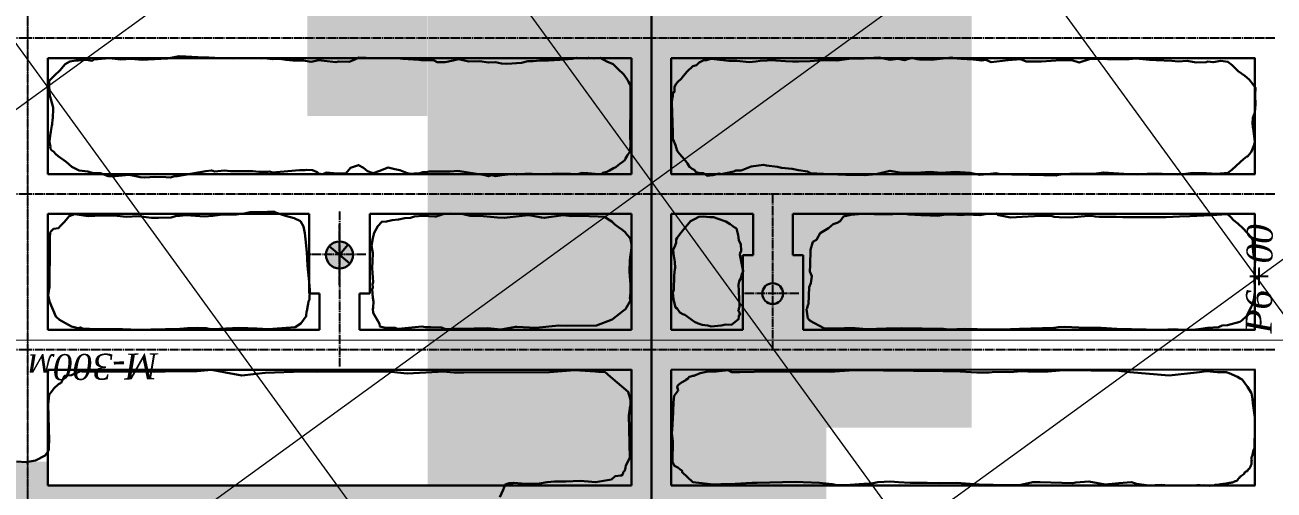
# Model space of a CAD drawing. Header units: millimetres. Extents: x -277 to 3473, y -747 to 1141.
# Drawn here: x 287.7 to 431.9, y 282.7 to 336.4 of the extents above; entities that cross this region are included whole.
import ezdxf

# ---------------------------------------------------------------- set-up
doc = ezdxf.new("R2010")
doc.units = ezdxf.units.MM
doc.linetypes.add('DASHDOT', pattern=[2.4, 2, -0.2, 0, -0.2])
doc.layers.add('Выработки_проект', color=4, linetype='Continuous', lineweight=30, plot=False)
doc.layers.add('Оси_проект', color=4, linetype='DASHDOT', lineweight=25, plot=False)
for name, color, linetype, lineweight in [('Выработки_факт', 7, 'Continuous', 30), ('Сетка_геол', 1, 'Continuous', 25), ('Сетка_коорд', 250, 'Continuous', 25)]:
    doc.layers.add(name, color=color, linetype=linetype, lineweight=lineweight)
for name, color, linetype in [('ПРГР_2024 проходка квартал', 7, 'Continuous'), ('ПРГР_2025 отбойка квартал', 3, 'Continuous'), ('ПРГР_2025 проходка квартал', 5, 'Continuous'), ('СЕТКА', 1, 'Continuous')]:
    doc.layers.add(name, color=color, linetype=linetype)
doc.styles.add('Сетка_геол', font='timesi.ttf', dxfattribs={"height": 3})

msp = doc.modelspace()

# ---------------------------------------------------------------- hatches: boundary and pattern name
at = {"layer": 'ПРГР_2024 проходка квартал'}
h = msp.add_hatch(color=2, dxfattribs=at)
h.dxf.hatch_style = 1
h.paths.add_polyline_path([(573.71, 560.23), (573.71, 396.5), (578.31, 396.5), (578.31, 560.23)])
h.paths.add_polyline_path([(213.52, 97.81), (213.52, 103.73), (218.12, 103.73), (218.12, 95.22)])
h.paths.add_polyline_path([(213.7, 288.6), (213.7, 296.6), (218.3, 296.6), (218.3, 288.6)])
h.paths.add_polyline_path([(159.71, 439.36), (159.71, 445.6), (164.31, 445.6), (164.31, 439.36)])
h.paths.add_polyline_path([(146.31, 462.89), (146.31, 412.6), (141.71, 412.6), (141.71, 462.89)])
h.paths.add_polyline_path([(195.7, 473.26), (195.7, 490.99), (200.31, 490.99), (200.31, 473.4)])
h.paths.add_polyline_path([(205.52, 314.6), (205.52, 319.2), (213.7, 319.2), (213.7, 314.6)])
h.paths.add_polyline_path([(218.31, 314.57), (218.31, 319.17), (226.31, 319.17), (226.31, 314.57)])
h.paths.add_polyline_path([(591.71, 434.85), (591.71, 440.6), (596.31, 440.6), (596.31, 434.85)])
h.paths.add_polyline_path([(290.26, 254.61), (290.31, 254.46), (290.31, 285.93), (285.71, 285.93), (285.71, 254.29), (285.79, 254.4), (286.02, 254.72), (286.53, 254.95), (287.25, 255.13), (288.12, 255.25), (288.97, 255.3), (289.71, 255.1), (290.02, 255.04)])
h.paths.add_polyline_path([(290.31, 253.73), (290.29, 253.67), (290.31, 253.63)])
h.paths.add_polyline_path([(218.08, 331.91), (218.3, 329.24), (218.3, 334.56), (218.24, 334.22), (218.16, 333.57), (217.97, 333.2), (218.26, 332.58), (218.22, 332.24)])
h.paths.add_polyline_path([(218.3, 328.96), (218.22, 328.86), (217.86, 328.56), (217.5, 328.48), (216.48, 328.19), (215.98, 328.13), (215.1, 328.09), (214.56, 328.31), (213.89, 328.45), (213.71, 328.48), (213.71, 301.2), (218.31, 301.19)])
h = msp.add_hatch(color=2, dxfattribs=at)
h.dxf.hatch_style = 1
h.paths.add_polyline_path([(133.71, 427.6), (133.71, 432.2), (141.71, 432.2), (141.71, 427.6)])
h.paths.add_polyline_path([(133.71, 450.6), (133.71, 455.2), (141.71, 455.2), (141.71, 450.6)])
h.paths.add_polyline_path([(146.31, 422.6), (146.31, 427.2), (152.47, 427.2), (152.47, 422.6)])
h.paths.add_polyline_path([(205.52, 296.6), (205.52, 301.2), (248.19, 301.16), (248.19, 296.57)])
h.paths.add_polyline_path([(297.3, 242.57), (297.3, 247.17), (298.31, 247.17), (298.31, 242.57)])
h.paths.add_polyline_path([(285.71, 260.57), (285.71, 265.17), (277.71, 265.17), (277.71, 260.57)])
h.paths.add_polyline_path([(290.31, 260.57), (290.31, 265.17), (298.31, 265.17), (298.31, 260.57)])
h.paths.add_polyline_path([(285.71, 278.57), (285.71, 283.17), (277.71, 283.17), (277.71, 278.57)])
h.paths.add_polyline_path([(290.31, 278.57), (290.31, 283.17), (346.89, 283.17), (346.89, 278.57)])
h.paths.add_polyline_path([(560.31, 404.56), (560.31, 409.16), (573.71, 409.16), (573.71, 404.56)])
h.paths.add_polyline_path([(578.31, 404.6), (578.31, 409.2), (586.27, 409.2), (586.27, 404.6)])
h.paths.add_polyline_path([(565.71, 422.56), (565.71, 427.17), (573.71, 427.17), (573.71, 422.57)])
h.paths.add_polyline_path([(539.79, 440.57), (539.79, 445.17), (573.71, 445.17), (573.71, 440.57)])
h.paths.add_polyline_path([(578.31, 440.6), (578.31, 445.2), (604.34, 445.2), (604.34, 440.6)])
h.paths.add_polyline_path([(578.31, 422.57), (578.31, 427.17), (586.27, 427.17), (586.27, 422.57)])
h.paths.add_polyline_path([(532.41, 458.56), (532.41, 463.17), (573.71, 463.17), (573.71, 458.56)])
h.paths.add_polyline_path([(578.31, 458.6), (578.31, 463.2), (586.27, 463.2), (586.27, 458.6)])
h.paths.add_polyline_path([(539.87, 476.56), (539.87, 481.16), (573.71, 481.16), (573.71, 476.56)])
h.paths.add_polyline_path([(578.31, 481.6), (578.31, 486.2), (586.27, 486.2), (586.27, 481.6)])
h.paths.add_polyline_path([(538.2, 499.56), (538.2, 504.17), (573.71, 504.17), (573.71, 499.56)])
h.paths.add_polyline_path([(578.31, 504.6), (578.31, 509.2), (586.27, 509.2), (586.27, 504.6)])
h.paths.add_polyline_path([(578.31, 527.6), (578.31, 532.2), (586.27, 532.2), (586.27, 527.6)])
h.paths.add_polyline_path([(565.71, 545.62), (565.71, 550.23), (573.71, 550.23), (573.71, 545.62)])
h.paths.add_polyline_path([(493.71, 332.57), (493.71, 337.17), (501.71, 337.17), (501.71, 332.57)])
h.paths.add_polyline_path([(506.31, 332.56), (506.31, 337.16), (510.01, 337.16), (510.01, 332.56)])
h.paths.add_polyline_path([(510.01, 332.54), (510.01, 337.14), (514.12, 337.14), (514.12, 332.54)])
h.paths.add_polyline_path([(537.08, 522.68), (536.69, 522.57), (539.16, 522.57), (538.49, 522.63)])
h.paths.add_polyline_path([(543.15, 527.17), (543.45, 526.79), (543.68, 525.87), (543.72, 524.69), (543.12, 523.39), (542.49, 523.03), (542.33, 522.92), (541.48, 522.63), (541.2, 522.57), (573.71, 522.57), (573.71, 527.17)])
h.paths.add_polyline_path([(213.55, 332.6), (213.56, 333.33), (213.57, 334.46), (213.5, 335.85), (213.54, 337.2), (205.52, 337.2), (205.52, 332.6)])
h.paths.add_polyline_path([(218.51, 337.17), (218.56, 336.56), (218.38, 335.68), (218.33, 334.71), (218.31, 334.57), (218.31, 332.57), (226.31, 332.57), (226.31, 337.17)])
h.paths.add_polyline_path([(162.95, 445.61), (162.76, 445.6), (162.95, 445.6)])
h.paths.add_polyline_path([(159.79, 445.6), (159.07, 445.63), (157.81, 445.69), (156.61, 445.62), (155.76, 445.66), (155.47, 445.72), (155.22, 445.74), (154.98, 445.8), (154.53, 446.12), (154.17, 447.04), (154.02, 448), (154.26, 449.13), (154.52, 449.72), (154.69, 450.2), (146.31, 450.2), (146.31, 445.6)])
h.paths.add_polyline_path([(493.7, 314.57), (493.7, 319.17), (501.7, 319.17), (501.7, 314.57)])
h.paths.add_polyline_path([(510, 314.54), (510, 319.14), (514.12, 319.14), (514.12, 314.54)])
h.paths.add_polyline_path([(506.59, 314.56), (506.59, 319.16), (510.01, 319.16), (510.01, 314.56)])
at = {"layer": 'ПРГР_2025 отбойка квартал'}
h = msp.add_hatch(color=1, dxfattribs=at)
h.dxf.hatch_style = 1
h.paths.add_polyline_path([(349.62, 287.37), (349.62, 343.37), (367.37, 343.37), (367.37, 287.37)])
h.paths.add_polyline_path([(367.37, 289.86), (367.37, 343.87), (380.18, 343.87), (380.18, 289.86)])
h.paths.add_polyline_path([(382.98, 343.87), (382.98, 433.87), (399.78, 433.87), (399.78, 343.87)])
h.paths.add_polyline_path([(320.21, 379.84), (320.21, 433.9), (303.4, 433.9), (303.4, 379.84)])
h = msp.add_hatch(color=152, dxfattribs=at)
h.dxf.hatch_style = 1
h.paths.add_polyline_path([(349.62, 271.87), (349.62, 343.87), (334.17, 343.87), (334.17, 271.87)])
h.paths.add_polyline_path([(334.22, 325.87), (334.22, 379.84), (320.28, 379.84), (320.28, 325.87)])
h.paths.add_polyline_path([(349.62, 234.17), (349.62, 287.37), (367.37, 287.37), (367.37, 234.17)])
h.paths.add_polyline_path([(399.78, 343.87), (399.78, 433.86), (409.19, 433.86), (409.19, 343.87)])
h = msp.add_hatch(color=46, dxfattribs=at)
h.dxf.hatch_style = 1
h.paths.add_polyline_path([(419.39, 343.87), (419.39, 415.88), (435.45, 415.88), (435.45, 343.87)])
h.paths.add_polyline_path([(380.18, 289.87), (380.18, 343.87), (396.97, 343.87), (396.97, 289.87)])
h.paths.add_polyline_path([(367.37, 235.92), (367.37, 289.86), (380.19, 289.86), (380.19, 235.92)])
at = {"layer": 'ПРГР_2025 проходка квартал'}
h = msp.add_hatch(color=1, dxfattribs=at)
h.dxf.hatch_style = 1
edge = h.paths.add_edge_path()
edge.add_arc((324, 309.86), 1.55, 90, 450)
edge = h.paths.add_edge_path()
edge.add_arc((260.02, 305.36), 1.2, 90, 450)
edge = h.paths.add_edge_path()
edge.add_arc((479.02, 305.36), 1.2, 90, 450)
edge = h.paths.add_edge_path()
edge.add_arc((522.01, 118.86), 0.579, 90, 450)

# ---------------------------------------------------------------- linework, layer by layer
at = {"layer": 'Выработки_проект'}
for p, q in [((357.7, 332.57), (290.3, 332.57)), ((357.7, 332.57), (290.3, 332.57)), ((429.71, 332.57), (362.3, 332.57)), ((429.71, 332.57), (362.3, 332.57)), ((357.7, 319.17), (290.3, 319.17)), ((357.7, 319.17), (290.3, 319.17)), ((429.71, 319.17), (362.3, 319.17)), ((429.71, 319.17), (362.3, 319.17)), ((320.5, 314.57), (290.3, 314.57)), ((320.5, 314.57), (290.3, 314.57)), ((320.5, 305.36), (320.5, 314.57)), ((320.5, 305.36), (320.5, 314.57)), ((357.7, 314.57), (327.5, 314.57)), ((357.7, 314.57), (327.5, 314.57)), ((327.5, 305.36), (327.5, 314.57)), ((327.5, 305.36), (327.5, 314.57)), ((371.75, 314.57), (362.3, 314.57)), ((371.75, 314.57), (362.3, 314.57)), ((429.71, 314.57), (376.35, 314.57)), ((429.71, 314.57), (376.35, 314.57)), ((370.55, 309.82, 31), (370.55, 301.17, 31)), ((370.55, 309.82, 31), (371.75, 309.82, 31)), ((377.55, 309.82, 31), (376.35, 309.82, 31)), ((377.55, 309.82, 31), (377.55, 301.17, 31)), ((320.5, 305.36), (321.7, 305.36)), ((320.5, 305.36), (321.7, 305.36)), ((321.7, 305.36), (321.7, 301.17)), ((321.7, 305.36), (321.7, 301.17)), ((326.3, 305.36), (326.3, 301.17)), ((327.5, 305.36), (326.3, 305.36)), ((326.3, 305.36), (326.3, 301.17)), ((327.5, 305.36), (326.3, 305.36)), ((321.7, 301.16), (290.3, 301.16)), ((321.7, 301.16), (290.3, 301.16)), ((357.7, 301.16), (326.3, 301.16)), ((357.7, 301.16), (326.3, 301.16)), ((370.55, 301.16), (362.3, 301.16)), ((370.55, 301.16), (362.3, 301.16)), ((429.71, 301.17), (377.55, 301.16)), ((429.71, 301.17), (377.55, 301.16)), ((357.7, 296.56), (290.3, 296.56)), ((357.7, 296.56), (290.3, 296.56)), ((429.71, 296.57), (362.3, 296.56)), ((429.71, 296.57), (362.3, 296.56)), ((357.7, 283.16), (290.3, 283.16)), ((357.7, 283.16), (290.3, 283.16)), ((429.71, 283.17), (362.3, 283.16)), ((429.71, 283.17), (362.3, 283.16))]:
    msp.add_line(p, q, dxfattribs=at)
for points in [[(290.3, 319.16), (290.3, 332.57)], [(357.7, 319.17), (357.7, 332.57)], [(362.3, 319.17), (362.3, 332.57)], [(429.7, 319.17), (429.7, 332.57)], [(290.3, 301.16), (290.3, 314.56)], [(357.7, 301.17), (357.7, 314.57)], [(362.3, 301.16), (362.3, 314.57)], [(429.7, 301.17), (429.7, 314.57)], [(290.3, 283.16), (290.3, 296.56)], [(357.7, 283.17), (357.7, 296.57)], [(362.3, 283.16), (362.3, 296.56)], [(429.7, 283.17), (429.7, 296.57)]]:
    msp.add_lwpolyline(points, dxfattribs=at)
at = {"layer": 'Выработки_проект', "elevation": 31}
for points in [[(371.75, 309.82), (371.75, 314.57)], [(376.35, 309.82), (376.35, 314.57)]]:
    msp.add_lwpolyline(points, dxfattribs=at)
at = {"layer": 'Выработки_проект'}
msp.add_circle((374.01, 305.36), 1.2, dxfattribs=at)
msp.add_circle((374.01, 305.36), 1.2, dxfattribs=at)
at = {"layer": 'Выработки_факт', "color": 4}
for p, q in [((322.8, 310.83), (324.91, 309.06)), ((322.8, 310.83), (325.19, 308.83)), ((324.99, 311.02), (323.99, 309.83))]:
    msp.add_line(p, q, dxfattribs=at)
at = {"layer": 'Выработки_факт', "linetype": 'Continuous'}
for points in [[(354.28, 319.21), (353.92, 319.18), (352.67, 319.29), (352.02, 319.32), (351.48, 319.15), (350.65, 319.22), (349.21, 319.25), (347.78, 319.15), (346.22, 319.19), (345.42, 319.21), (344.44, 319.11), (344.15, 319.2), (342.74, 319.03), (342.05, 318.94), (341.54, 319.04), (341.2, 318.92), (340.77, 319.05), (337.66, 319.54), (336.76, 319.48), (336.06, 319.49), (334.85, 319.47), (334.33, 319.48), (334.02, 319.4), (333.6, 319.38), (333.17, 319.26), (332.67, 319.23), (332.44, 319.22), (331.98, 319.25), (331.72, 319.31), (330.96, 319.64), (330.38, 319.75), (329.6, 319.93), (328.52, 319.53), (327.87, 319.29), (327.24, 319.51), (326.78, 319.91), (326.2, 320.21), (325.28, 319.89), (324.71, 319.25), (323.28, 319.29), (322.48, 319.35), (322.08, 319.17), (321.57, 319.23), (321.4, 319.38), (320.89, 319.61), (320.18, 319.68), (319.98, 319.63), (319.38, 319.64), (316.26, 319.37), (315.9, 319.47), (315.7, 319.43), (314.66, 319.44), (313.99, 319.5), (312.61, 319.52), (311.39, 319.53), (310.71, 319.58), (309.57, 319.47), (309.38, 319.54), (309.2, 319.6), (308.55, 319.52), (305.26, 318.93), (305.02, 318.94), (304.45, 318.76), (303.92, 318.82), (302.66, 318.85), (301.53, 318.78), (300.98, 318.81), (300.46, 318.95), (299.7, 319.1), (298.1, 318.95), (298.1, 318.95), (297.27, 318.93), (296.39, 319.28), (295.44, 319.3), (294.92, 319.46), (293.94, 319.58), (293.08, 320.03), (292.42, 320.59), (291.51, 321.23), (291.18, 321.53), (291.02, 321.76), (290.75, 321.92), (290.58, 322.17), (290.61, 322.35), (290.55, 322.68), (290.51, 322.95), (290.61, 323.92), (290.64, 324.05), (290.65, 324.08), (290.77, 324.8), (290.81, 324.91), (290.85, 325.52), (290.87, 325.56), (290.91, 326.81), (290.92, 326.86), (290.55, 328.25), (290.45, 329.32), (290.46, 329.97), (290.9, 330.38), (291.12, 330.61), (291.7, 331.16), (292.33, 331.87), (292.87, 332.19), (293.56, 332.3), (293.86, 332.32), (294.76, 332.38), (295.45, 332.28), (295.67, 332.43), (297.4, 332.57), (298.75, 332.42), (299.95, 332.51), (301.22, 332.4), (302.61, 332.44), (304.14, 332.55), (305.48, 332.81), (306.25, 332.78), (308.31, 332.64), (308.92, 332.65), (310.31, 332.59), (311.75, 332.53), (312.42, 332.57), (314.22, 332.57), (314.28, 332.57), (315.04, 332.54), (315.35, 332.57), (315.62, 332.54), (316.22, 332.46), (316.41, 332.51), (317.07, 332.48), (317.8, 332.4), (318.61, 332.29), (319.82, 332.3), (320.71, 332.16), (321.62, 332.36), (322.22, 332.27), (323.55, 332.12), (323.92, 332.18), (325.09, 332.15), (325.68, 332.4), (326.22, 332.64), (327.06, 332.6), (328.41, 332.56), (329.67, 332.59), (330.98, 332.55), (331.31, 332.48), (333.15, 332.37), (333.4, 332.36), (334.84, 332.35), (335.26, 332.1), (336.19, 332.11), (337.11, 332.3), (337.72, 332.44), (338.24, 332.35), (338.93, 332.2), (340.17, 332.21), (341.18, 332.07), (342.01, 332.12), (342.68, 331.95), (343.33, 331.9), (344.99, 332.05), (345.75, 332.21), (346.36, 332.24), (347.14, 332.29), (348.13, 332.32), (349.43, 332.4), (350.87, 332.49), (351.37, 332.6), (352.55, 332.55), (352.76, 332.62), (353.37, 332.53), (353.56, 332.59), (354.1, 332.6), (354.86, 332.18), (355.6, 331.88), (356.13, 331.33), (356.81, 330.68), (357.23, 330.07), (357.38, 329.83), (357.6, 329.47), (357.61, 328.61), (357.59, 327.38), (357.59, 327.07), (357.54, 323.86), (357.59, 322.44), (357.53, 321.74), (357.26, 321.35), (357.03, 320.98), (356.94, 320.77), (356.75, 320.63), (356.38, 320.37), (356.17, 320.19), (355.91, 319.99), (355.62, 319.86), (355.17, 319.59), (354.86, 319.43), (354.39, 319.3)], [(390.71, 332.47), (390.99, 332.41), (392.34, 332.39), (394.71, 332.64), (394.87, 332.56), (395.79, 332.51), (397.17, 332.42), (398.15, 332.3), (398.62, 332.38), (399.23, 332.1), (401.21, 332.36), (402.63, 332.44), (403.3, 332.19), (405.04, 332.18), (407.28, 332.34), (408.57, 332.34), (409.4, 332.07), (410.59, 332.47), (411.42, 332.49), (412.69, 332.47), (412.69, 332.47), (412.83, 332.46), (413.49, 332.46), (414.14, 332.46), (414.81, 332.43), (415.91, 332.54), (416.77, 332.47), (417.53, 332.39), (418.3, 332.34), (420.11, 332.26), (420.83, 332.2), (421.89, 332.26), (422.9, 332.07), (424.06, 332.11), (424.25, 332.2), (424.86, 332.11), (425.76, 332.25), (426.58, 332.16), (427.07, 331.75), (427.78, 331.08), (428.54, 330.53), (429.03, 330.09), (429.46, 329.55), (429.77, 329.15), (429.73, 328.3), (429.77, 327.21), (429.67, 326.28), (429.45, 325.69), (429.41, 325.06), (429.46, 324.61), (429.51, 324.49), (429.7, 322.92), (429.61, 322.56), (429.37, 321.96), (429.28, 321.71), (428.84, 321.19), (428.75, 321.2), (428.37, 320.89), (427.98, 320.55), (427.02, 319.66), (426.55, 319.33), (425.27, 319.22), (424.12, 319.29), (422.57, 319.3), (421.37, 319.16), (420.76, 319.11), (420.13, 319.16), (419.79, 319.17), (419.71, 319.18), (419.71, 319.18), (418.3, 319.25), (417.27, 319.22), (416.64, 319.17), (416.19, 319.13), (415.14, 319.15), (412.21, 319.37), (411.1, 319.22), (409.08, 319.25), (407.56, 319.15), (406.82, 319.04), (406.76, 319.02), (403.91, 319.09), (403.68, 319.1), (403.43, 319.11), (403.13, 319.12), (402.69, 319.13), (402.35, 319.13), (401.64, 319.14), (400.91, 319.17), (400.13, 319.21), (399.77, 319.28), (398.82, 319.17), (397.92, 319.07), (396.76, 319.33), (395.13, 319.42), (393.48, 319.32), (392.18, 319.42), (390.59, 319.3), (388.9, 319.33), (387.53, 319.56), (385.95, 319.16), (384.67, 319.03), (383.84, 319.07), (382.46, 319.1), (380.6, 319.17), (378.38, 319.28), (378.05, 319.47), (377.01, 319.64), (376.27, 319.78), (375.04, 319.91), (374.55, 320.03), (373.31, 320.18), (372.97, 320.24), (371.53, 320.06), (370.36, 319.6), (369.75, 319.58), (369.52, 319.49), (368.4, 319.24), (368.09, 319.17), (367.85, 319.24), (367.11, 319.04), (366.43, 318.98), (366.04, 319.27), (365.59, 319.27), (365.12, 319.41), (365.01, 319.61), (364.71, 319.77), (364.42, 320.01), (364.18, 320.41), (363.99, 320.65), (363.57, 321.16), (363.26, 321.52), (362.97, 321.87), (362.78, 322.52), (362.6, 322.97), (362.47, 323.24), (362.49, 323.98), (362.38, 327.44), (362.42, 327.88), (362.49, 328.21), (362.48, 328.58), (362.67, 328.68), (362.68, 329.27), (362.88, 329.62), (363.06, 329.82), (363.44, 330.17), (363.71, 330.52), (364.15, 331.05), (364.81, 331.66), (365.21, 331.78), (365.54, 332.06), (366.05, 332.34), (366.38, 332.33), (366.91, 332.51), (367.94, 332.38), (368.95, 332.27), (369.86, 332.25), (371.3, 332.12), (372.05, 332.18), (372.55, 332.26), (374.2, 332.33), (374.37, 332.29), (375.48, 332.23), (376.31, 332.19), (377.05, 332.2), (378.34, 332.24), (379.69, 332.36), (380.03, 332.35), (381.27, 332.35), (381.45, 332.3), (383.09, 332.55), (384.15, 332.48), (385.12, 332.58), (386.27, 332.67), (387.59, 332.4), (388.5, 332.49), (389.24, 332.35), (390.07, 332.61)], [(298.33, 314.36), (299.37, 314.22), (300.77, 314.3), (302.3, 314.12), (303.09, 314.12), (304.55, 314.16), (305.16, 314.33), (305.56, 314.35), (306.27, 314.42), (308.42, 314.27), (309.36, 314.36), (310.21, 314.47), (312.06, 314.49), (313, 314.6), (313.66, 314.76), (315.67, 314.8), (316.42, 314.86), (316.52, 314.79), (316.95, 314.63), (317.76, 314.33), (318.75, 314.06), (319.47, 313.73), (319.84, 313.12), (320, 312.35), (320.07, 311.66), (320.21, 310.13), (320.27, 309.42), (320.29, 308.58), (320.47, 306.71), (320.55, 305.81), (320.52, 304.69), (320.43, 304.45), (320.39, 304.18), (320.32, 303.99), (320.2, 303.32), (320.19, 303.29), (320.16, 302.74), (319.51, 301.91), (318.87, 301.47), (315.75, 301.24), (314.45, 301.31), (312.38, 301.42), (309.36, 301.25), (309.09, 301.25), (308.58, 301.38), (307.56, 301.39), (306.44, 301.35), (305.56, 301.29), (302.2, 301.19), (300.88, 301.16), (298.95, 301.23), (297.74, 301.26), (296.8, 301.25), (296.29, 301.23), (296.29, 301.23), (296.29, 301.23), (296.29, 301.23), (296.29, 301.23), (295.98, 301.25), (294.33, 301.33), (294.09, 301.44), (293.84, 301.36), (293.81, 301.38), (293.05, 301.57), (291.66, 302.31), (291.22, 302.71), (290.52, 304.45), (290.36, 305.13), (290.45, 305.95), (290.49, 306.03), (290.54, 311.04), (290.56, 311.8), (290.57, 312.41), (290.71, 312.59), (290.97, 312.83), (291.54, 312.93), (291.73, 313.14), (292.23, 313.65), (292.79, 314.32), (293.4, 314.54), (294.96, 314.31), (296.49, 314.4)], [(417.05, 314.19), (418.73, 314.2), (419.44, 314.21), (420.97, 314.27), (422.17, 314.3), (423.79, 314.4), (424.74, 314.44), (425.89, 314.5), (426.53, 314.54), (426.92, 314.21), (427.22, 313.83), (427.71, 313.48), (428.32, 312.87), (428.79, 312.39), (429.27, 311.88), (429.47, 311.49), (429.44, 310.6), (429.52, 309.87), (429.72, 309.17), (429.64, 308.2), (429.65, 307.48), (429.68, 305.43), (429.64, 305.3), (429.57, 304.67), (429.52, 304.56), (429.49, 304.42), (429.44, 304.33), (429.38, 304.07), (429.34, 303.97), (429.33, 303.93), (429.3, 303.88), (429.28, 303.82), (428.79, 302.87), (428.79, 302.87), (428.77, 302.8), (428.77, 302.79), (428.18, 302.25), (427.97, 302.08), (426.53, 301.72), (425.93, 301.66), (425.49, 301.49), (424.21, 301.39), (423.2, 301.24), (422.83, 301.2), (421.26, 301.17), (420.41, 301.23), (418.84, 301.16), (413.74, 301.27), (411.93, 301.39), (409.36, 301.45), (407.7, 301.5), (406.97, 301.47), (406.46, 301.42), (402.5, 301.28), (401.47, 301.26), (399.11, 301.22), (396.15, 301.28), (394.36, 301.19), (393.74, 301.28), (388.84, 301.36), (387.1, 301.34), (384.88, 301.25), (383.55, 301.35), (382.31, 301.36), (380.59, 301.34), (379.91, 301.35), (378.33, 302.22), (378.2, 302.33), (378.27, 302.33), (378.08, 302.49), (377.93, 303.54), (377.99, 303.68), (378.08, 304.04), (378.13, 304.13), (378.22, 306.12), (378.4, 306.58), (378.54, 307.39), (378.31, 307.92), (378.34, 308.65), (378.38, 310.4), (378.65, 311.34), (379.08, 311.57), (379.49, 312.34), (380.47, 312.92), (381, 313.4), (381.46, 313.52), (381.8, 313.73), (382.19, 314.27), (383.03, 314.47), (384.37, 314.59), (385.72, 314.54), (386.97, 314.53), (387.9, 314.54), (389.32, 314.58), (389.75, 314.52), (391.11, 314.41), (392.2, 314.37), (393.01, 314.35), (393.3, 314.4), (393.77, 314.45), (394.74, 314.49), (395.82, 314.44), (396.45, 314.49), (397.95, 314.44), (398.53, 314.53), (399.86, 314.62), (400.03, 314.44), (400.33, 314.39), (401.47, 314.17), (403.53, 314.29), (404.97, 314.34), (406.27, 314.32), (406.52, 314.25), (407.1, 314.18), (408.42, 314.14), (410.45, 314.35), (410.77, 314.36), (411.28, 314.26), (411.73, 314.25), (413.46, 314.25), (413.69, 314.23), (414.46, 314.19), (415.21, 314.18)], [(362.54, 309.96), (362.53, 310.47), (362.66, 310.74), (362.86, 311.24), (362.87, 311.62), (363, 311.82), (363.28, 312.22), (363.6, 312.6), (363.89, 313.01), (364.18, 313.32), (364.51, 313.73), (364.98, 313.97), (365.5, 314.25), (365.98, 314.27), (366.77, 314.21), (367.19, 314.21), (367.7, 314.02), (368.62, 313.68), (369.09, 313.37), (369.57, 313.02), (369.85, 312.87), (370.03, 312.13), (370.06, 311.86), (370.12, 311.48), (370.35, 311.06), (370.36, 310.32), (370.27, 310.02), (370.21, 309.87), (370.61, 307.97), (370.51, 307.74), (370.5, 307.72), (370.41, 307.45), (370.35, 307.11), (370.15, 306.81), (370.1, 306.53), (370.07, 306.45), (370.17, 303.89), (370.17, 303.88), (370.14, 303.7), (370.11, 303.63), (370.1, 303.52), (370.04, 303.38), (370.1, 303.31), (370.25, 302.93), (370.14, 302.86), (370.12, 302.76), (370.1, 302.73), (370.07, 302.39), (369.26, 301.76), (368.62, 301.77), (368.07, 301.66), (366.89, 301.54), (366.51, 301.67), (366.47, 301.68), (365.85, 301.76), (365.4, 301.92), (364.97, 302.11), (363.88, 302.92), (363.64, 302.99), (363.29, 303.16), (362.97, 303.64), (362.78, 303.77), (362.55, 304.7), (362.49, 305.5), (362.58, 305.79), (362.63, 307.47), (362.71, 308.18), (362.74, 308.29), (362.72, 309.02), (362.72, 309.04)]]:
    msp.add_lwpolyline(points, close=True, dxfattribs=at)
for points in [[(412.34, 332.48), (412.51, 332.47)], [(353.85, 314.29), (354.59, 314.23), (355.24, 313.79), (355.24, 313.79), (355.42, 313.71), (355.78, 313.34), (356.2, 313.04), (356.6, 312.75), (356.95, 312.51), (357.21, 312.17), (357.54, 311.76), (357.62, 311.44), (357.7, 311.09), (357.7, 310.69), (357.63, 310.08), (357.56, 309.58), (357.52, 309.17), (357.47, 307.92), (357.58, 306.42), (357.61, 305.88), (357.61, 305.31), (357.57, 305.2), (357.56, 305), (357.52, 304.9), (357.58, 304.55), (357.02, 303.54), (356.73, 303.35), (356.37, 303.06), (355.48, 302.35), (353.66, 301.68), (350.15, 301.65), (349.3, 301.69), (346.67, 301.39), (344.47, 301.51), (344.32, 301.52), (342.62, 301.22), (341.08, 301.35), (338, 301.28), (336.95, 301.27), (336.22, 301.26), (335.78, 301.45), (334.52, 301.46), (333.91, 301.49), (333.49, 301.54), (331.17, 301.32), (330.74, 301.29), (330.65, 301.3), (330.4, 301.39), (329.13, 301.44), (328.65, 301.57), (328.61, 301.86), (327.86, 303.12), (327.84, 303.59), (327.84, 303.59), (327.87, 303.71), (327.89, 303.77), (327.91, 304.43), (327.85, 304.85), (327.76, 305.87), (327.85, 306.06), (327.81, 306.46), (327.89, 306.67), (327.78, 308.29), (327.82, 309.09), (327.84, 310.02), (327.7, 310.87), (327.83, 311.75), (327.99, 312.37), (328.4, 313.14), (328.87, 313.66), (329.42, 313.7), (330.07, 313.86), (330.81, 313.94), (331.54, 314.06), (332.19, 314.11), (332.64, 314.29), (333.61, 314.36), (335.01, 314.27), (335.16, 314.29), (335.49, 314.37), (336.09, 314.57), (336.85, 314.61), (338.13, 314.57), (338.27, 314.54), (339.06, 314.33), (340.61, 314.32), (342.22, 314.17), (343.02, 314.11), (345.77, 314.42), (346.33, 314.34), (347.33, 314.14), (347.64, 314.1), (349.81, 314.43), (350.77, 314.32), (351.8, 314.33), (353.85, 314.29)]]:
    msp.add_lwpolyline(points, dxfattribs=at)
at = {"layer": 'Выработки_факт', "linetype": 'ByBlock'}
msp.add_lwpolyline([(342.51, 281.84), (342.89, 282.67), (343.13, 283.3), (343.58, 283.46), (343.99, 283.46), (344.11, 283.48), (345.46, 283.38), (347.08, 283.42), (347.98, 283.55), (348.8, 283.63), (350.11, 283.63), (351.8, 283.73), (352.72, 283.65), (353.56, 283.55), (355.39, 283.88), (355.81, 284.24), (356.52, 284.32), (356.69, 284.45), (356.7, 284.54), (356.75, 284.6), (356.75, 284.71), (356.94, 284.9), (357, 285.23), (357.01, 285.25), (357.06, 285.5), (357.5, 286.37), (357.4, 291.36), (357.42, 291.41), (357.43, 291.47), (357.43, 291.47), (357.43, 291.52), (357.44, 291.53), (357.51, 292.06), (357.52, 292.16), (357.57, 292.29), (357.6, 292.42), (357.61, 292.44), (357.61, 293.06), (357.34, 293.99), (355.29, 295.72), (354.62, 296.3), (353.9, 296.31), (353.5, 296.34), (351.16, 296.51), (348.24, 296.29), (338.36, 296.23), (337.21, 296.24), (335.96, 296.34), (335.39, 296.31), (331.79, 296.14), (329.94, 296.32), (324.05, 296.35), (323.07, 296.35), (322.34, 296.35), (321.4, 296.33), (319.75, 296.37), (315.42, 296.21), (312.72, 295.9), (310.81, 296.23), (309.21, 296.53), (307.56, 296.4), (306.36, 296.39), (305.06, 296.39), (302.66, 296.31), (294.26, 296.35), (294, 296.38), (293.92, 296.33), (293.36, 296.1), (293.05, 295.94), (292.24, 295.86), (292.11, 295.62), (292.08, 295.51), (291.84, 295.05), (291.54, 294.88), (291.03, 294.44), (290.46, 293.64), (290.35, 292.49), (290.47, 288.39), (290.44, 287.68), (290.43, 287.27), (289.99, 286.65), (288.9, 286.08), (287.82, 285.89), (286.7, 285.95)], dxfattribs=at)
at = {"layer": 'Выработки_факт'}
msp.add_lwpolyline([(429.67, 288.92), (429.64, 288.42), (429.66, 288.27), (429.66, 288.17), (429.66, 288.11), (429.66, 288), (429.65, 287.71), (429.65, 287.55), (429.64, 287.51), (429.55, 287.23), (429.5, 287.13), (429.45, 286.9), (429.42, 286.75), (429.41, 286.67), (429.35, 286.51), (429.32, 286.38), (429.32, 286.23), (429.33, 286.16), (429.32, 286.03), (429.32, 285.86), (429.31, 285.7), (429.3, 285.63), (429.24, 285.49), (429.17, 285.39), (429.14, 285.31), (429.06, 285.13), (429.04, 285.11), (428.99, 285.1), (428.92, 285.04), (428.89, 285), (428.82, 284.84), (428.73, 284.84), (428.68, 284.81), (428.55, 284.73), (428.55, 284.73), (428.55, 284.73), (428.55, 284.73), (428.44, 284.53), (428.41, 284.49), (428.31, 284.41), (428.2, 284.34), (428.19, 284.33), (428.17, 284.32), (428.08, 284.25), (428.02, 284.23), (427.96, 284.16), (427.91, 284.07), (427.88, 284.03), (427.78, 283.94), (427.78, 283.93), (427.78, 283.92), (427.7, 283.79), (427.66, 283.74), (427.58, 283.71), (427.5, 283.69), (427.42, 283.66), (427.33, 283.64), (427.25, 283.61), (427.17, 283.56), (427.11, 283.54), (427, 283.51), (426.93, 283.5), (426.81, 283.5), (426.74, 283.47), (426.64, 283.43), (426.56, 283.43), (426.45, 283.4), (426.37, 283.39), (426.26, 283.37), (426.18, 283.36), (426.09, 283.35), (426.05, 283.35), (425.98, 283.33), (425.83, 283.32), (425.77, 283.32), (425.61, 283.28), (425.58, 283.28), (425.39, 283.27), (425.37, 283.26), (425.37, 283.26), (425.14, 283.24), (425.11, 283.24), (424.94, 283.19), (424.86, 283.16), (424.72, 283.16), (424.59, 283.16), (424.46, 283.15), (424.29, 283.18), (424.15, 283.18), (423.99, 283.19), (423.81, 283.21), (423.68, 283.18), (423.58, 283.17), (423.55, 283.18), (423.45, 283.18), (423.34, 283.2), (423.2, 283.2), (422.99, 283.22), (419.77, 283.17), (418.87, 283.26), (417.5, 283.16), (416.01, 283.35), (415.46, 283.58), (414, 283.44), (412.4, 283.3), (410.53, 283.63), (409.03, 283.54), (408.62, 283.43), (404.88, 283.57), (404.07, 283.57), (402.5, 283.2), (399.46, 283.24), (398.4, 283.26), (395.24, 283.47), (393.26, 283.46), (391.84, 283.5), (389.9, 283.5), (388.55, 283.57), (387.6, 283.64), (386.17, 283.57), (385.25, 283.38), (384.54, 283.37), (382.41, 283.21), (381.41, 283.21), (380.88, 283.33), (379.42, 283.48), (376.6, 283.61), (372.21, 283.47), (371.61, 283.5), (369.66, 283.36), (368.02, 283.33), (367.19, 283.28), (364.81, 283.55), (363.55, 284.71), (363.56, 284.82), (363.57, 284.86), (363.3, 285.08), (363.06, 285.25), (362.66, 285.43), (362.45, 285.9), (362.45, 285.9), (362.47, 288.31), (362.37, 289.18), (362.46, 290.2), (362.46, 290.57), (362.48, 290.77), (362.56, 292.76), (362.64, 293.55), (363.1, 294.14), (363, 294.6), (363.03, 294.7), (363.18, 294.84), (363.48, 295.1), (364, 295.36), (364, 295.38), (364.29, 295.58), (364.3, 295.62), (364.38, 295.75), (364.57, 295.79), (364.76, 295.86), (364.91, 295.86), (365.64, 296.18), (366.52, 296.35), (366.9, 296.34), (367.47, 296.35), (368.9, 296.5), (369.3, 296.29), (370.21, 296.29), (371.86, 296.31), (377.9, 296.35), (379.91, 296.34), (380.63, 296.3), (383.37, 296.49), (393.7, 296.41), (395.67, 296.36), (397.59, 296.23), (399.01, 296.23), (399.35, 296.26), (400.96, 296.33), (401.39, 296.29), (402.75, 296.39), (403.46, 296.37), (404.06, 296.37), (404.98, 296.34), (405.83, 296.34), (407.61, 296.49), (414, 296.42), (415.27, 296.26), (419.8, 295.91), (423.3, 296.28), (424.11, 296.4), (425.35, 296.26), (426.37, 296.28), (426.74, 296.17), (427.69, 295.75), (428.01, 295.55), (428.23, 295.41), (428.82, 294.58), (429.32, 293.83), (429.42, 293.15), (429.47, 292.69), (429.68, 291.02)], close=True, dxfattribs=at)
at = {"layer": 'Выработки_факт', "color": 4}
msp.add_circle((323.99, 309.83), 1.56, dxfattribs=at)
at = {"layer": 'Оси_проект', "ltscale": 0.5}
msp.add_line((324, 306.36), (324, 313.36), dxfattribs=at)
for points in [[(288.01, 59.36), (288, 516.09)], [(360.01, 59.36), (360, 516.09)], [(360.02, 47.7), (360.02, 504.42)], [(288, 334.87), (216, 334.87)], [(360, 334.87), (288, 334.87)], [(432.01, 334.87), (360, 334.87)], [(288, 316.87), (216, 316.87)], [(360, 316.87), (288, 316.87)], [(432.01, 316.87), (360, 316.87)], [(374.01, 298.87), (374.01, 316.87)], [(324, 314.85), (324, 296.85)], [(327.04, 309.86), (320.66, 309.86)], [(377.04, 305.36), (370.66, 305.36)], [(288, 298.86), (216, 298.86)], [(360, 298.86), (288, 298.86)], [(432.01, 298.87), (360, 298.86)]]:
    msp.add_lwpolyline(points, dxfattribs=at)
at = {"layer": 'СЕТКА', "color": 1, "linetype": 'Continuous', "lineweight": 30}
for p, q in [((360, 200), (360, 1000)), ((360, 200, 320), (360, 800, 320))]:
    msp.add_line(p, q, dxfattribs=at)
at = {"layer": 'Сетка_геол', "linetype": 'Continuous', "lineweight": 15}
for p, q in [((288.01, -100), (288.01, 600)), ((360.01, -100), (360.01, 600))]:
    msp.add_line(p, q, dxfattribs=at)
at = {"layer": 'Сетка_геол', "linetype": 'Continuous', "lineweight": 15, "extrusion": (-5.44848e-07, 1, 0)}
msp.add_line((72.01, 299.99), (720.01, 300), dxfattribs=at)
at = {"layer": 'Сетка_коорд', "linetype": 'ByBlock', "lineweight": 0, "ltscale": 0.2}
for p, q in [((72.01, 170.72), (662.85, 600)), ((602.16, -100), (93.58, 600)), ((663.97, -100), (155.39, 600)), ((720.01, -92.07), (217.19, 600)), ((72.01, 108.92), (720.01, 579.72)), ((72.01, 47.12), (720.01, 517.92))]:
    msp.add_line(p, q, dxfattribs=at)

# ---------------------------------------------------------------- texts
at = {"layer": 'Сетка_геол', "linetype": 'Continuous', "lineweight": 15, "char_height": 3, "width": 6.4704, "attachment_point": 1, "style": 'Сетка_геол'}
for s, insert, rotation in [('Р6+00', (428.62, 300.77), 89.3405), ('М-300м', (303.07, 295.46), 180.5398)]:
    msp.add_mtext(s, dxfattribs=dict(at, insert=insert, rotation=rotation))

doc.saveas('drawing.dxf')
